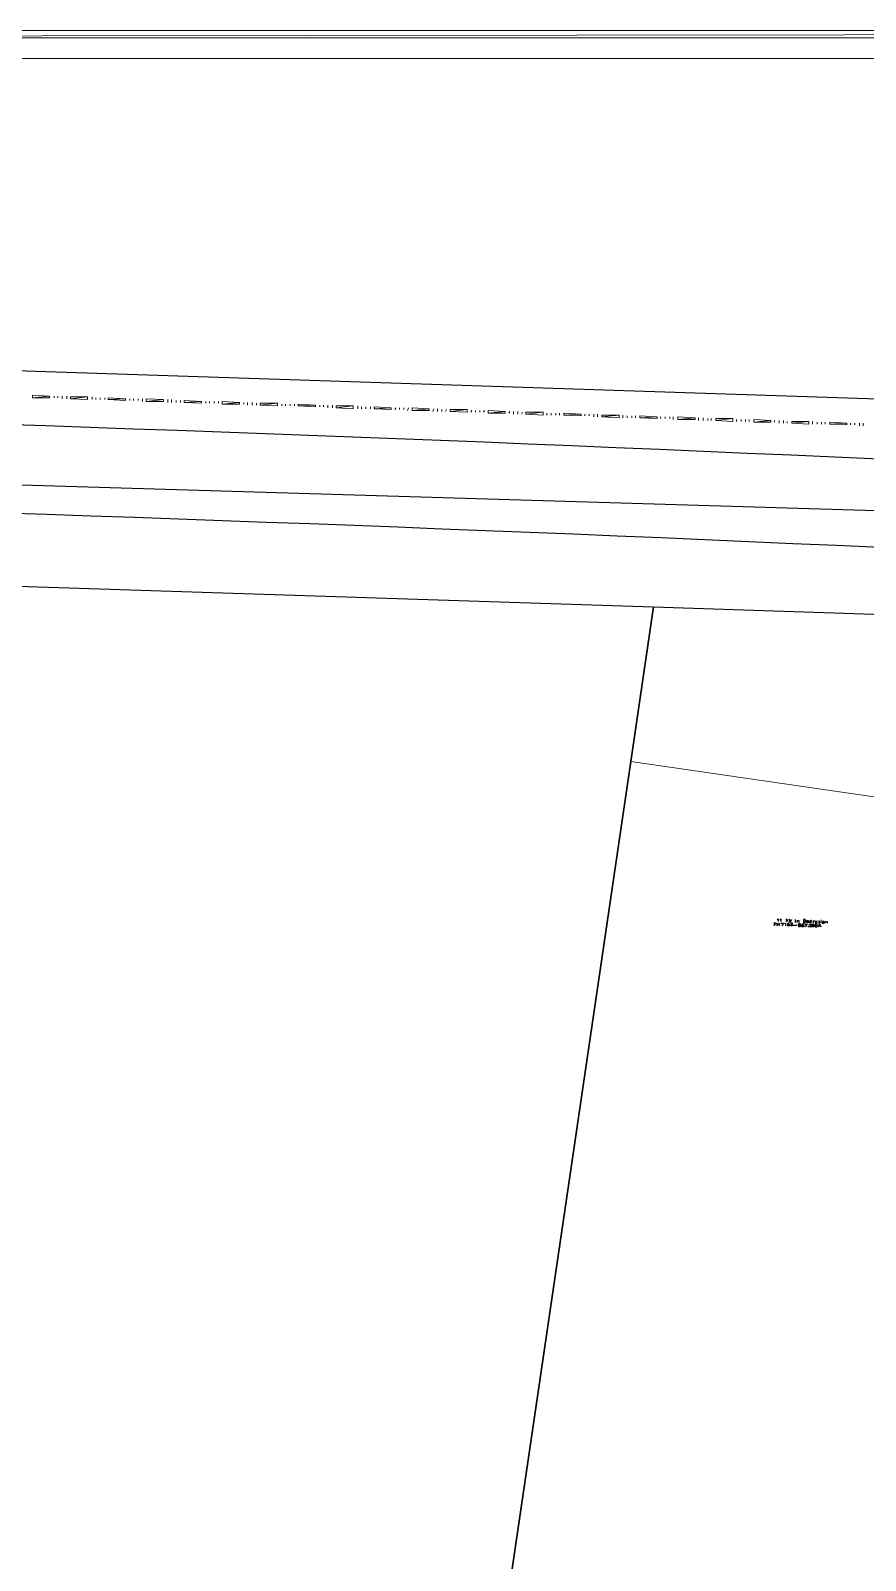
# Model space of a CAD drawing. Header units: inches. Extents: x 5 to 844, y 8 to 596.
# Drawn here: x 233.1 to 351.8, y 378.3 to 595.8 of the extents above; entities that cross this region are included whole.
import ezdxf

# ---------------------------------------------------------------- set-up
doc = ezdxf.new("R2010")
doc.units = ezdxf.units.IN
doc.header["$MEASUREMENT"] = 0
doc.layers.add('PDF_Geometry', color=7, linetype='Continuous', true_color=0x989898)

msp = doc.modelspace()

# ---------------------------------------------------------------- linework, layer by layer
at = {"layer": 'PDF_Geometry', "color": 7, "lineweight": 0}
for points in [[(843.66, 595.79), (6.31, 594.76), (5.16, 595.79), (843.66, 595.79)], [(842.63, 594.76), (843.66, 595.79), (6.31, 594.76), (842.63, 594.76)], [(735.15, 135.42), (735.15, 591.8), (10.56, 591.8), (10.56, 12.74)]]:
    msp.add_lwpolyline(points, dxfattribs=at)
at = {"layer": 'PDF_Geometry', "color": 7, "lineweight": 25}
for points in [[(449.73, 591.67), (443.95, 552.46), (430.06, 540.89), (34.73, 553.87), (10.69, 553.23)], [(735.02, 515.3), (676.01, 517.23), (466.96, 524.05), (448.06, 524.69), (10.69, 537.8)], [(199.16, 517.87), (321.68, 513.89), (318.47, 491.9), (295.2, 333.64), (174.48, 351.38), (199.16, 517.87)], [(397.28, 318.6), (295.2, 333.64), (318.47, 491.9), (321.68, 513.89), (425.69, 510.42), (436.11, 497.95), (411.17, 328.88), (397.28, 318.6)], [(338.91, 468.51), (338.91, 469.02), (339.04, 468.89), (339.17, 468.89), (339.17, 468.76), (339.04, 468.76), (338.91, 468.76)], [(339.3, 469.41), (339.43, 469.53), (339.43, 469.15)], [(339.3, 468.51), (339.43, 468.89)], [(339.68, 468.89), (339.43, 468.63)], [(339.43, 468.76), (339.68, 468.51)], [(339.68, 469.41), (339.81, 469.41), (339.81, 469.53), (339.81, 469.15)], [(339.81, 468.89), (340.2, 468.89), (339.94, 468.51)], [(340.33, 468.89), (340.45, 468.89), (340.45, 468.51)], [(340.58, 469.53), (340.58, 469.15), (340.84, 469.41)], [(340.71, 469.28), (340.84, 469.15)], [(340.97, 468.89), (340.84, 468.89), (340.71, 468.76), (340.84, 468.76), (340.97, 468.76), (340.97, 468.63), (341.1, 468.63), (340.97, 468.51), (340.84, 468.51), (340.71, 468.51)], [(340.97, 469.53), (341.1, 469.02), (341.35, 469.41)], [(341.35, 468.89), (341.23, 468.89), (341.23, 468.76), (341.35, 468.76), (341.35, 468.63), (341.48, 468.63), (341.48, 468.51), (341.35, 468.51), (341.23, 468.51), (341.23, 468.63), (341.35, 468.63), (341.48, 468.76), (341.48, 468.89), (341.35, 468.89)], [(341.61, 468.63), (342.13, 468.63)], [(341.87, 469.02), (341.87, 469.41)], [(342.13, 469.02), (342.13, 469.28), (342.25, 469.28), (342.38, 469.28), (342.38, 469.02)], [(342.64, 468.76), (342.51, 468.76), (342.38, 468.89), (342.38, 468.76), (342.25, 468.76), (342.38, 468.63), (342.51, 468.63), (342.64, 468.63), (342.64, 468.51), (342.51, 468.38), (342.38, 468.38), (342.38, 468.51), (342.25, 468.51)], [(343.15, 468.76), (343.03, 468.76), (342.9, 468.76), (342.77, 468.76), (342.77, 468.63), (342.9, 468.63), (343.03, 468.63), (343.03, 468.51), (343.15, 468.51), (343.03, 468.38), (342.9, 468.38), (342.77, 468.38), (342.77, 468.51)], [(343.15, 469.41), (343.03, 469.41), (343.03, 469.28), (343.03, 469.15), (343.03, 469.02), (343.15, 469.02), (343.28, 469.02), (343.28, 469.15), (343.41, 469.15), (343.41, 469.28), (343.28, 469.28), (343.28, 469.41), (343.15, 469.41)], [(343.28, 468.76), (343.54, 468.76), (343.28, 468.38)], [(343.54, 468.89), (343.54, 469.28), (343.54, 469.15)], [(343.54, 469.28), (343.67, 469.28), (343.8, 469.15), (343.8, 469.02), (343.67, 469.02), (343.54, 469.02)], [(343.8, 468.76), (344.05, 468.76), (343.93, 468.63), (344.05, 468.63), (344.05, 468.51), (344.05, 468.38), (343.93, 468.38), (343.8, 468.38), (343.67, 468.51)], [(343.93, 469.15), (344.18, 469.15), (344.18, 469.28), (344.05, 469.28), (343.93, 469.15), (343.93, 469.02), (344.05, 469.02), (344.18, 469.02)], [(344.57, 468.63), (344.44, 468.51), (344.31, 468.51), (344.18, 468.63), (344.18, 468.76), (344.31, 468.76), (344.44, 468.76), (344.44, 468.63), (344.57, 468.63), (344.57, 468.51), (344.44, 468.38), (344.31, 468.38), (344.18, 468.38)], [(344.44, 468.89), (344.44, 469.28)], [(344.44, 469.15), (344.57, 469.28)], [(344.95, 468.89), (344.95, 469.15), (344.83, 469.15), (344.7, 469.15), (344.7, 469.02), (344.83, 468.89), (344.95, 468.89), (344.95, 469.02)], [(344.95, 468.63), (344.95, 468.76), (344.83, 468.76), (344.7, 468.76), (344.7, 468.63), (344.7, 468.51), (344.7, 468.38), (344.83, 468.38), (344.95, 468.38), (344.95, 468.51), (344.83, 468.63), (344.7, 468.63), (344.7, 468.51)], [(345.08, 468.38), (345.34, 468.76), (345.47, 468.38)], [(345.21, 469.28), (345.21, 469.02), (345.21, 468.89), (345.34, 468.89)], [(345.21, 469.15), (345.34, 469.15)], [(345.21, 468.51), (345.47, 468.51)], [(345.47, 469.28), (345.6, 469.28), (345.47, 469.28)], [(345.47, 469.15), (345.47, 468.89)], [(345.85, 469.15), (345.73, 469.15), (345.73, 469.02), (345.73, 468.89), (345.85, 468.89), (345.98, 468.89), (345.98, 469.02), (345.98, 469.15), (345.85, 469.15)], [(346.11, 468.89), (346.11, 469.15)], [(346.11, 469.02), (346.24, 469.15), (346.37, 469.15), (346.37, 469.02), (346.37, 468.89)]]:
    msp.add_lwpolyline(points, dxfattribs=at)
at = {"layer": 'PDF_Geometry', "lineweight": 0}
for points in [[(10.69, 553.23), (34.73, 553.87), (430.06, 540.89), (443.95, 552.46), (449.73, 591.67)], [(199.16, 517.87), (174.48, 351.38), (295.2, 333.64), (318.47, 491.9), (321.68, 513.89), (199.16, 517.87)], [(321.68, 513.89), (318.47, 491.9), (432.64, 475.32), (435.98, 497.95), (425.56, 510.42), (321.68, 513.89)], [(318.47, 491.9), (295.2, 333.64), (397.41, 318.6), (411.17, 328.88), (432.64, 475.32), (318.47, 491.9)]]:
    msp.add_lwpolyline(points, dxfattribs=at)
at = {"layer": 'PDF_Geometry', "color": 3, "lineweight": 0}
for points in [[(233.36, 543.97), (233.36, 543.59), (235.8, 543.84), (233.36, 543.97)], [(233.36, 543.59), (235.8, 543.84), (235.8, 543.59), (233.36, 543.59)], [(236.45, 543.84), (236.45, 543.59)], [(236.96, 543.84), (236.96, 543.59)], [(237.6, 543.84), (237.6, 543.46)], [(238.25, 543.84), (238.25, 543.46)], [(238.76, 543.72), (238.76, 543.46), (241.2, 543.72), (238.76, 543.72)], [(238.76, 543.46), (241.2, 543.72), (241.2, 543.33), (238.76, 543.46)], [(241.85, 543.72), (241.85, 543.33)], [(242.36, 543.59), (242.36, 543.33)], [(243, 543.59), (243, 543.33)], [(243.64, 543.59), (243.64, 543.33)], [(244.16, 543.59), (244.16, 543.33), (246.6, 543.46), (244.16, 543.59)], [(244.16, 543.33), (246.6, 543.46), (246.6, 543.2), (244.16, 543.33)], [(247.24, 543.46), (247.24, 543.2)], [(247.76, 543.46), (247.76, 543.2)], [(248.4, 543.46), (248.4, 543.2)], [(249.04, 543.46), (249.04, 543.07)], [(249.56, 543.46), (249.56, 543.07), (252, 543.33), (249.56, 543.46)], [(249.56, 543.07), (252, 543.33), (252, 543.07), (249.56, 543.07)], [(252.64, 543.33), (252.64, 542.94)], [(253.16, 543.33), (253.16, 542.94)], [(253.8, 543.2), (253.8, 542.94)], [(254.44, 543.2), (254.44, 542.94)], [(254.96, 543.2), (254.96, 542.94), (257.4, 543.07), (254.96, 543.2)], [(254.96, 542.94), (257.4, 543.07), (257.4, 542.82), (254.96, 542.94)], [(258.04, 543.07), (258.04, 542.82)], [(258.56, 543.07), (258.56, 542.82)], [(259.2, 543.07), (259.2, 542.82)], [(259.84, 543.07), (259.84, 542.82)], [(260.36, 543.07), (260.36, 542.69), (262.8, 542.94), (260.36, 543.07)], [(260.36, 542.69), (262.8, 542.94), (262.8, 542.69), (260.36, 542.69)], [(263.44, 542.94), (263.44, 542.69)], [(263.96, 542.94), (263.96, 542.56)], [(264.6, 542.94), (264.6, 542.56)], [(265.24, 542.82), (265.24, 542.56)], [(265.76, 542.82), (265.76, 542.56), (268.2, 542.82), (265.76, 542.82)], [(265.76, 542.56), (268.2, 542.82), (268.2, 542.43), (265.76, 542.56)], [(268.84, 542.69), (268.84, 542.43)], [(269.36, 542.69), (269.36, 542.43)], [(270, 542.69), (270, 542.43)], [(270.64, 542.69), (270.64, 542.43)], [(271.16, 542.69), (271.16, 542.43), (273.6, 542.56), (271.16, 542.69)], [(271.16, 542.43), (273.6, 542.56), (273.6, 542.3), (271.16, 542.43)], [(274.24, 542.56), (274.24, 542.3)], [(274.76, 542.56), (274.76, 542.3)], [(275.4, 542.56), (275.4, 542.17)], [(276.04, 542.56), (276.04, 542.17)], [(276.56, 542.43), (276.56, 542.17), (279, 542.43), (276.56, 542.43)], [(276.56, 542.17), (279, 542.43), (279, 542.04), (276.56, 542.17)], [(279.64, 542.43), (279.64, 542.04)], [(280.16, 542.3), (280.16, 542.04)], [(280.8, 542.3), (280.8, 542.04)], [(281.44, 542.3), (281.44, 542.04)], [(281.96, 542.3), (281.96, 542.04), (284.4, 542.17), (281.96, 542.3)], [(281.96, 542.04), (284.4, 542.17), (284.4, 541.92), (281.96, 542.04)], [(285.04, 542.17), (284.91, 541.92)], [(285.56, 542.17), (285.56, 541.92)], [(286.2, 542.17), (286.2, 541.92)], [(286.84, 542.17), (286.71, 541.79)], [(287.36, 542.17), (287.36, 541.79), (289.8, 542.04), (287.36, 542.17)], [(287.36, 541.79), (289.8, 542.04), (289.8, 541.79), (287.36, 541.79)], [(290.44, 542.04), (290.31, 541.66)], [(290.96, 542.04), (290.96, 541.66)], [(291.6, 541.92), (291.6, 541.66)], [(292.24, 541.92), (292.11, 541.66)], [(292.76, 541.92), (292.76, 541.66), (295.2, 541.92), (292.76, 541.92)], [(292.76, 541.66), (295.2, 541.92), (295.2, 541.53), (292.76, 541.66)], [(295.84, 541.79), (295.71, 541.53)], [(296.36, 541.79), (296.36, 541.53)], [(297, 541.79), (297, 541.53)], [(297.64, 541.79), (297.51, 541.53)], [(298.16, 541.79), (298.16, 541.4), (300.6, 541.66), (298.16, 541.79)], [(298.16, 541.4), (300.6, 541.66), (300.6, 541.4), (298.16, 541.4)], [(301.24, 541.66), (301.11, 541.4)], [(301.76, 541.66), (301.76, 541.27)], [(302.4, 541.66), (302.4, 541.27)], [(303.04, 541.53), (302.91, 541.27)], [(303.56, 541.53), (303.56, 541.27), (306, 541.53), (303.56, 541.53)], [(303.56, 541.27), (306, 541.53), (306, 541.14), (303.56, 541.27)], [(306.51, 541.4), (306.51, 541.14)], [(307.16, 541.4), (307.16, 541.14)], [(307.8, 541.4), (307.8, 541.14)], [(308.31, 541.4), (308.31, 541.14)], [(308.96, 541.4), (308.96, 541.14), (311.4, 541.27), (308.96, 541.4)], [(308.96, 541.14), (311.4, 541.27), (311.4, 541.02), (308.96, 541.14)], [(311.91, 541.27), (311.91, 541.02)], [(312.56, 541.27), (312.56, 541.02)], [(313.2, 541.27), (313.2, 540.89)], [(313.71, 541.27), (313.71, 540.89)], [(314.36, 541.14), (314.36, 540.89), (316.8, 541.14), (314.36, 541.14)], [(314.36, 540.89), (316.8, 541.14), (316.8, 540.76), (314.36, 540.89)], [(317.31, 541.14), (317.31, 540.76)], [(317.96, 541.02), (317.96, 540.76)], [(318.6, 541.02), (318.6, 540.76)], [(319.11, 541.02), (319.11, 540.76)], [(319.76, 541.02), (319.76, 540.76), (322.2, 540.89), (319.76, 541.02)], [(319.76, 540.76), (322.2, 540.89), (322.2, 540.63), (319.76, 540.76)], [(322.71, 540.89), (322.71, 540.63)], [(323.36, 540.89), (323.36, 540.63)], [(324, 540.89), (324, 540.63)], [(324.51, 540.89), (324.51, 540.5)], [(325.16, 540.89), (325.16, 540.5), (327.6, 540.76), (325.16, 540.89)], [(325.16, 540.5), (327.6, 540.76), (327.6, 540.5), (325.16, 540.5)], [(328.11, 540.76), (328.11, 540.37)], [(328.75, 540.76), (328.75, 540.37)], [(329.4, 540.63), (329.4, 540.37)], [(329.91, 540.63), (329.91, 540.37)], [(330.55, 540.63), (330.55, 540.37), (333, 540.63), (330.55, 540.63)], [(330.55, 540.37), (333, 540.63), (333, 540.24), (330.55, 540.37)], [(333.51, 540.5), (333.51, 540.24)], [(334.15, 540.5), (334.15, 540.24)], [(334.8, 540.5), (334.8, 540.24)], [(335.31, 540.5), (335.31, 540.24)], [(335.95, 540.5), (335.95, 540.12), (338.4, 540.37), (335.95, 540.5)], [(335.95, 540.12), (338.4, 540.37), (338.4, 540.12), (335.95, 540.12)], [(338.91, 540.37), (338.91, 540.12)], [(339.55, 540.37), (339.55, 539.99)], [(340.2, 540.37), (340.2, 539.99)], [(340.71, 540.24), (340.71, 539.99)], [(341.35, 540.24), (341.35, 539.99), (343.8, 540.24), (341.35, 540.24)], [(341.35, 539.99), (343.8, 540.24), (343.8, 539.86), (341.35, 539.99)], [(344.31, 540.24), (344.31, 539.86)], [(344.95, 540.12), (344.95, 539.86)], [(345.6, 540.12), (345.6, 539.86)], [(346.11, 540.12), (346.11, 539.86)], [(346.75, 540.12), (346.75, 539.86), (349.2, 539.99), (346.75, 540.12)], [(346.75, 539.86), (349.2, 539.99), (349.2, 539.73), (346.75, 539.86)], [(349.71, 539.99), (349.71, 539.73)], [(350.35, 539.99), (350.35, 539.73)], [(351, 539.99), (351, 539.6)], [(351.51, 539.99), (351.51, 539.6)]]:
    msp.add_lwpolyline(points, dxfattribs=at)
at = {"layer": 'PDF_Geometry', "lineweight": 25}
for centre, radius, start, end in [((-93.22, -9161.02), 9706.16, 87.029114, 89.386634), ((-113.45, -9789.51), 10322.39, 87.092701, 89.310929)]:
    msp.add_arc(centre, radius, start, end, dxfattribs=at)

doc.saveas('drawing.dxf')
